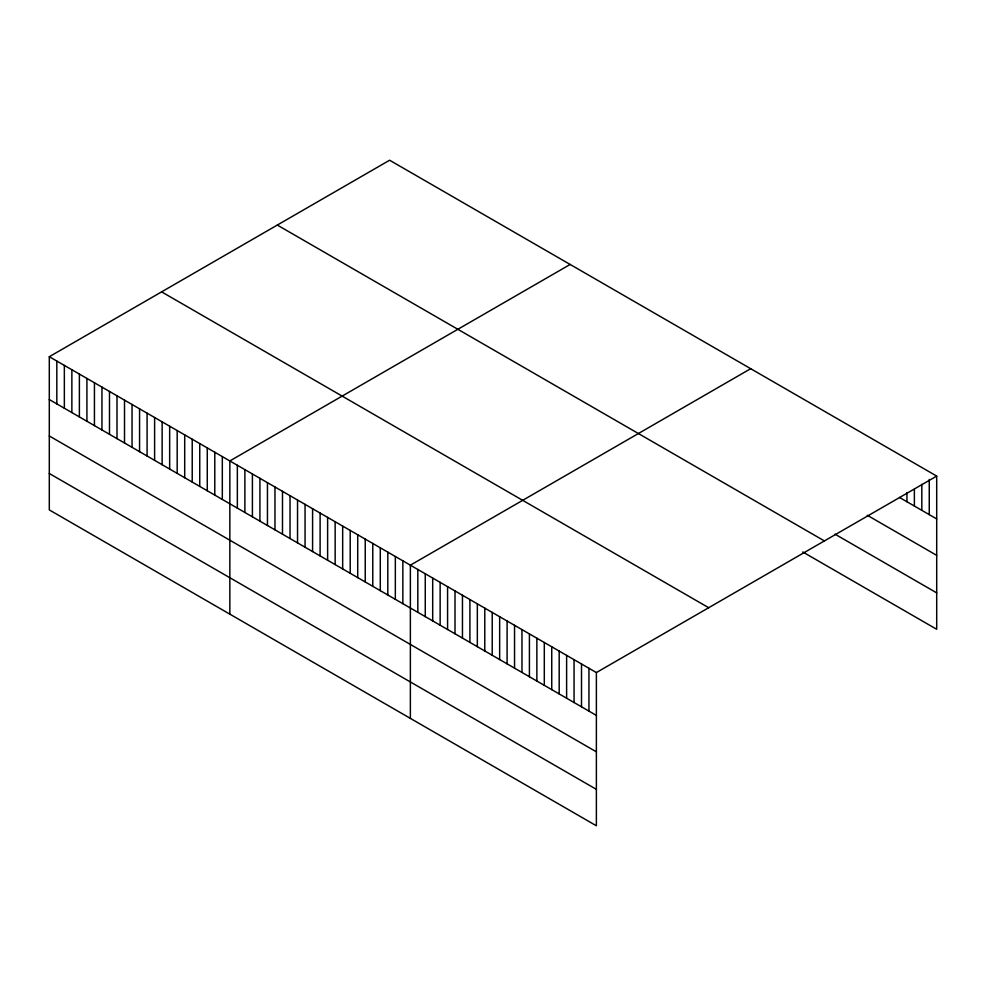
<?xml version="1.0" encoding="UTF-8"?>
<svg xmlns="http://www.w3.org/2000/svg" width="986" height="986" viewBox="0 0 986 986"><rect width="100%" height="100%" fill="white"/><g stroke="black" fill="none" stroke-linecap="round" stroke-linejoin="round"><path stroke-width="1.48" d="M49.3 356.71L596.382 672.563L596.382 825.775L49.3 509.91L49.3 356.71L389.618 160.225L936.7 476.09L936.7 629.29L802.777 551.975M570.154 264.458L229.837 460.943L229.837 614.142M750.691 368.69L410.373 565.175L410.373 718.375M596.382 672.563L936.7 476.09M899.503 497.449L936.7 518.919M867.261 515.259L936.7 555.352M835.019 534.165L936.7 592.869M277.312 225.067L824.395 540.92M161.605 291.868L708.688 607.721M49.3 399.552L596.382 715.405M49.3 435.972L596.382 751.825M49.3 473.49L596.382 789.355M929.256 479.442L929.256 514.63M921.824 484.323L921.824 510.329M914.379 489.204L914.379 506.04M906.935 492.569L906.935 501.738M588.95 668.274L588.95 711.103M581.506 663.972L581.506 706.814M574.062 659.683L574.062 702.513M566.617 655.382L566.617 698.224M559.185 651.08L559.185 693.922M551.741 646.791L551.741 689.633M544.297 642.49L544.297 685.332M536.865 638.201L536.865 681.043M529.42 633.899L529.42 676.741M521.976 629.61L521.976 672.452M514.544 625.309L514.544 668.151M507.1 621.02L507.1 663.861M499.655 616.718L499.655 659.56M492.224 612.429L492.224 655.271M484.779 608.128L484.779 650.97M477.335 603.839L477.335 646.68M469.903 599.537L469.903 642.379M462.459 595.248L462.459 638.078M455.014 590.947L455.014 633.788M447.582 586.645L447.582 629.487M440.138 582.356L440.138 625.198M432.694 578.055L432.694 620.897M425.262 573.766L425.262 616.607M417.817 569.464L417.817 612.306M402.855 560.824L402.855 603.666M395.337 556.486L395.337 599.328M387.806 552.148L387.806 594.989M380.288 547.797L380.288 590.639M372.77 543.459L372.77 586.3M365.239 539.12L365.239 581.95M357.721 534.769L357.721 577.611M350.203 530.431L350.203 573.273M342.672 526.08L342.672 568.922M335.154 521.742L335.154 564.584M327.623 517.404L327.623 560.245M320.105 513.053L320.105 555.894M312.587 508.714L312.587 551.556M305.056 504.376L305.056 547.205M297.538 500.025L297.538 542.867M290.02 495.687L290.02 538.529M282.489 491.336L282.489 534.178M274.971 486.998L274.971 529.839M267.452 482.659L267.452 525.501M259.922 478.309L259.922 521.15M252.404 473.97L252.404 516.812M244.885 469.632L244.885 512.461M237.355 465.281L237.355 508.123M222.318 456.592L222.318 499.434M214.788 452.254L214.788 495.095M207.27 447.915L207.27 490.757M199.751 443.564L199.751 486.406M192.221 439.226L192.221 482.068M184.702 434.888L184.702 477.717M177.184 430.537L177.184 473.379M169.654 426.198L169.654 469.04M162.135 421.848L162.135 464.689M154.617 417.509L154.617 460.351M147.087 413.171L147.087 456.013M139.568 408.82L139.568 451.662M132.05 404.482L132.05 447.324M124.519 400.143L124.519 442.973M117.001 395.793L117.001 438.634M109.483 391.454L109.483 434.296M101.952 387.104L101.952 429.945M94.434 382.765L94.434 425.607M86.916 378.427L86.916 421.269M79.385 374.076L79.385 416.918M71.867 369.738L71.867 412.579M64.349 365.399L64.349 408.229M56.818 361.049L56.818 403.89"/></g></svg>
